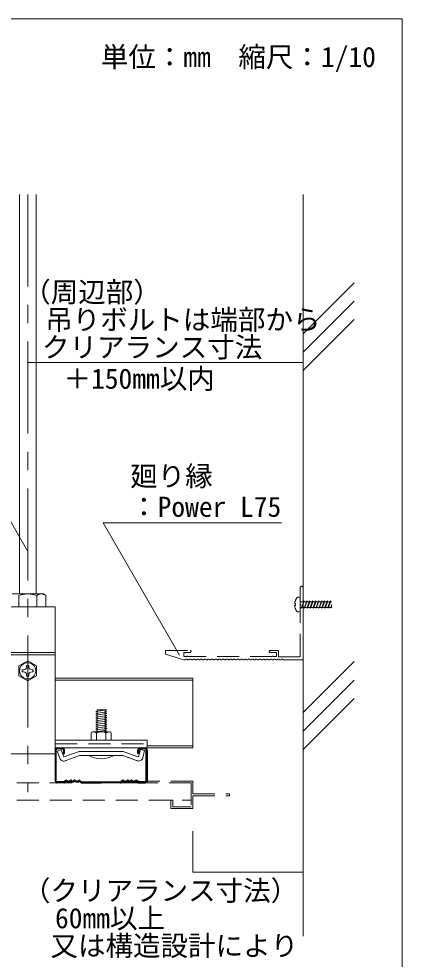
# Model space of a CAD drawing. Units: millimetres on the paper, enlarged 40 times, with parts at other scales. Extents: x -7800 to 7800, y -5578 to 5485.
# Drawn here: x 3623 to 4459, y -4447 to -2400 of the extents above; entities that cross this region are included whole.
import ezdxf
from ezdxf.enums import TextEntityAlignment as Align

# ---------------------------------------------------------------- set-up
doc = ezdxf.new("R2010")
doc.units = ezdxf.units.MM
doc.header["$LTSCALE"] = 40
doc.linetypes.add('CHAIN1', pattern=[8, 5, -1, 1, -1])
doc.linetypes.add('DASHED1', pattern=[1.8, 1.2, -0.6])
for name, color, linetype, lineweight in [('7-0_中心線', 4, 'CHAIN1', 9), ('7-1_吊り材', 4, 'Continuous', 9), ('7-2_野縁受け', 3, 'Continuous', 18), ('7-3_野縁', 2, 'Continuous', 25), ('7-5_寸法', 7, 'Continuous', 9), ('7-6_文字', 7, 'Continuous', 18), ('7-9_躯体', 4, 'Continuous', 9), ('7-A_クリップ', 7, 'Continuous', 18), ('7-B_ビス', 3, 'Continuous', 18), ('7-C_パネル', 7, 'DASHED1', 18), ('7-D', 4, 'DASHED1', 9), ('F-2_太線１', 3, 'Continuous', 18)]:
    doc.layers.add(name, color=color, linetype=linetype, lineweight=lineweight)
doc.styles.add('ＭＳ ゴシック', font='')
doc.styles.get('ＭＳ ゴシック').set_extended_font_data('MS Gothic')

msp = doc.modelspace()

# ---------------------------------------------------------------- linework, layer by layer
at = {"layer": '7-0_中心線'}
msp.add_line((3642.47, -2782.59), (3642.47, -4083.72), dxfattribs=at)
at = {"layer": '7-1_吊り材', "color": 7, "lineweight": 18}
for p, q in [((3624.47, -2782.59), (3624.47, -3652.05)), ((3660.47, -2782.59), (3660.47, -3652.05)), ((3608.52, -3652.05), (3676.42, -3652.05)), ((3622.87, -3680.05), (3622.87, -3655.09)), ((3662.07, -3680.05), (3662.07, -3655.09)), ((3676.42, -3652.05), (3681.67, -3655.09)), ((3681.67, -3680.05), (3681.67, -3655.09)), ((3582.47, -3680.05), (3702.47, -3680.05)), ((3603.27, -3680.05), (3681.67, -3680.05)), ((3702.47, -3680.05), (3702.47, -4000.05)), ((3582.47, -3779.25), (3702.47, -3779.25)), ((3582.47, -3784.79), (3702.47, -3784.79)), ((3702.47, -4000.05), (3582.47, -4000.05))]:
    msp.add_line(p, q, dxfattribs=at)
at = {"layer": '7-1_吊り材'}
for p, q in [((3642.28, -3797.25), (3623.23, -3808.25)), ((3623.23, -3808.25), (3623.23, -3830.25)), ((3639.88, -3807.5), (3639.88, -3809.72)), ((3642.28, -3797.25), (3661.33, -3808.25)), ((3644.68, -3807.5), (3644.68, -3809.72)), ((3644.68, -3807.5), (3644.68, -3810.76)), ((3661.33, -3808.25), (3661.33, -3830.25)), ((3630.52, -3816.85), (3632.87, -3816.85)), ((3630.52, -3821.65), (3632.87, -3821.65)), ((3639.88, -3831.01), (3639.88, -3828.79)), ((3644.68, -3831.01), (3644.68, -3827.75)), ((3644.68, -3831.01), (3644.68, -3828.79)), ((3654.04, -3816.85), (3651.68, -3816.85)), ((3654.04, -3821.65), (3651.68, -3821.65)), ((3642.28, -3841.25), (3623.23, -3830.25)), ((3642.28, -3841.25), (3661.33, -3830.25))]:
    msp.add_line(p, q, dxfattribs=at)
msp.add_circle((3642.28, -3819.25), 17.6, dxfattribs=at)
at = {"layer": '7-1_吊り材', "color": 7, "lineweight": 18}
for centre, radius, start, end in [((3642.47, -3716.92), 64.86, 72.41205, 107.58797), ((3672.54, -3671.56), 19.52, 91.95543, 122.42883), ((3668.86, -3679.14), 27.25, 61.95869, 83.65707)]:
    msp.add_arc(centre, radius, start, end, dxfattribs=at)
at = {"layer": '7-1_吊り材'}
for centre, radius, start, end in [((3642.28, -3819.25), 12, 78.46304, 101.53696), ((3642.28, -3819.25), 12, 168.46304, 191.51331), ((3633.5, -3810.47), 6.42, 264.363, 6.67345), ((3633.5, -3828.04), 6.42, 353.32655, 95.637), ((3651.05, -3810.47), 6.42, 173.32655, 275.637), ((3651.05, -3828.04), 6.42, 84.363, 186.67345), ((3642.28, -3819.25), 12, 348.48669, 11.53696), ((3642.28, -3819.25), 12, 258.46304, 281.53696)]:
    msp.add_arc(centre, radius, start, end, dxfattribs=at)
at = {"layer": '7-2_野縁受け'}
for p, q in [((3702.47, -3835.25), (4002.47, -3835.25)), ((3702.47, -3840.05), (4002.47, -3840.05)), ((4002.47, -3987.25), (4002.47, -3835.25)), ((3902.47, -3982.45), (4002.47, -3982.45)), ((3902.47, -3987.25), (4002.47, -3987.25))]:
    msp.add_line(p, q, dxfattribs=at)
at = {"layer": '7-3_野縁'}
for p, q in [((3702.47, -3991.25), (3702.47, -4059.08)), ((3704.47, -4059.25), (3704.47, -3991.25)), ((3706.47, -3987.25), (3718.47, -3987.25)), ((3718.47, -3989.25), (3706.47, -3989.25)), ((3720.47, -3991.25), (3720.47, -3999.25)), ((3884.47, -3991.25), (3884.47, -3999.25)), ((3886.47, -3987.25), (3898.47, -3987.25)), ((3898.47, -3989.25), (3886.47, -3989.25)), ((3900.47, -4059.25), (3900.47, -3991.25)), ((3902.47, -3991.25), (3902.47, -4059.08)), ((3706.47, -4061.25), (3720.84, -4061.25)), ((3720.84, -4061.25), (3706.5, -4061.25)), ((3720.84, -4063.25), (3706.5, -4063.25)), ((3720.84, -4063.25), (3706.5, -4063.25)), ((3722.26, -4060.67), (3725.08, -4057.84)), ((3725.08, -4057.84), (3722.26, -4060.67)), ((3726.5, -4059.25), (3723.67, -4062.08)), ((3726.5, -4059.25), (3723.67, -4062.08)), ((3754.5, -4059.25), (3757.33, -4062.08)), ((3755.91, -4057.84), (3758.74, -4060.67)), ((3760.09, -4063.25), (3802.44, -4063.25)), ((3760.16, -4061.25), (3844.84, -4061.25)), ((3844.79, -4063.25), (3802.44, -4063.25)), ((3849.09, -4057.84), (3846.26, -4060.67)), ((3850.5, -4059.25), (3847.67, -4062.08)), ((3878.5, -4059.25), (3881.33, -4062.08)), ((3878.5, -4059.25), (3881.33, -4062.08)), ((3882.74, -4060.67), (3879.92, -4057.84)), ((3879.92, -4057.84), (3882.74, -4060.67)), ((3898.47, -4061.25), (3884.16, -4061.25)), ((3884.16, -4061.25), (3898.5, -4061.25)), ((3884.16, -4063.25), (3898.5, -4063.25)), ((3884.16, -4063.25), (3898.5, -4063.25))]:
    msp.add_line(p, q, dxfattribs=at)
for points in [[(3720.47, -3999.25), (3722.47, -3999.25), (3722.47, -3991.25)], [(3884.47, -3999.25), (3882.47, -3999.25), (3882.47, -3991.25)]]:
    msp.add_lwpolyline(points, dxfattribs=at)
for centre, radius, start, end in [((3706.47, -3991.25), 4, 90.00299, 180.00299), ((3706.47, -3991.25), 2, 90, 180), ((3718.47, -3991.25), 4, 0.00299, 90.00299), ((3718.47, -3991.25), 2, 0.00699, 90), ((3886.47, -3991.25), 4, 89.99699, 179.99699), ((3886.47, -3991.25), 2, 90, 180), ((3898.47, -3991.25), 4, 359.99699, 89.99699), ((3898.47, -3991.25), 2, 0, 90), ((3706.47, -4059.25), 4, 177.476, 270), ((3706.47, -4059.25), 4, 177.476, 270), ((3706.47, -4059.25), 2, 180, 270), ((3720.84, -4059.25), 2, 269.99998, 314.99998), ((3720.84, -4059.25), 2, 270, 314.99998), ((3720.84, -4059.25), 4, 270, 314.99998), ((3720.84, -4059.25), 4, 270, 315), ((3726.5, -4059.25), 2, 46.39717, 135), ((3731.5, -4054), 7.25, 226.39717, 313.60281), ((3731.5, -4054), 5.25, 226.39717, 313.60281), ((3736.5, -4059.25), 2, 36.86989, 133.60281), ((3740.5, -4056.25), 5, 216.86989, 323.1301), ((3740.5, -4056.25), 3, 216.86989, 323.1301), ((3744.5, -4059.25), 2, 36.86989, 143.1301), ((3744.5, -4059.25), 2, 46.39717, 143.1301), ((3749.5, -4054), 7.25, 226.39717, 313.60281), ((3749.5, -4054), 5.25, 226.39717, 313.60281), ((3754.5, -4059.25), 2, 44.99998, 133.60281), ((3760.16, -4059.25), 4, 225, 270), ((3760.16, -4059.25), 2, 225, 270), ((3844.84, -4059.25), 2, 270, 315), ((3844.84, -4059.25), 4, 270, 315), ((3850.5, -4059.25), 2, 46.39719, 135.00002), ((3855.5, -4054), 7.25, 226.39719, 313.60283), ((3855.5, -4054), 5.25, 226.39719, 313.60283), ((3860.5, -4059.25), 2, 36.8699, 143.13011), ((3860.5, -4059.25), 2, 36.8699, 133.60283), ((3864.5, -4056.25), 5, 216.8699, 323.13011), ((3864.5, -4056.25), 3, 216.8699, 323.13011), ((3868.5, -4059.25), 2, 46.39719, 143.13011), ((3873.5, -4054), 7.25, 226.39719, 313.60283), ((3873.5, -4054), 5.25, 226.39719, 313.60283), ((3878.5, -4059.25), 2, 45, 133.60283), ((3884.16, -4059.25), 4, 225.00002, 270), ((3884.16, -4059.25), 4, 225, 270), ((3884.16, -4059.25), 2, 225, 270), ((3884.16, -4059.25), 2, 225.00002, 270), ((3898.47, -4059.25), 4, 269.99997, 2.524), ((3898.47, -4059.25), 4, 270, 2.524), ((3898.47, -4059.25), 2, 270, 0)]:
    msp.add_arc(centre, radius, start, end, dxfattribs=at)
at = {"layer": '7-5_寸法', "color": 4}
for p in [(3642.47, -3147.91), (4242.47, -3234.57)]:
    msp.add_line(p, (4242.47, -3147.91), dxfattribs=at)
msp.add_lwpolyline([(4002.47, -4168.18), (4002.47, -4257.57), (4242.47, -4257.57)], dxfattribs=at)
at = {"layer": '7-6_文字'}
for p, q in [((3542.87, -3386.23), (3642.87, -3559.43)), ((3806.74, -3497.32), (3972.99, -3785.28)), ((3806.74, -3497.32), (4195.54, -3497.32))]:
    msp.add_line(p, q, dxfattribs=at)
at = {"layer": '7-9_躯体'}
for p, q in [((4242.47, -2782.59), (4242.47, -4397.15)), ((4242.47, -3085.69), (4353.51, -2974.65)), ((4242.47, -3125.69), (4353.51, -3014.65)), ((4242.47, -3165.69), (4353.51, -3054.65)), ((4242.47, -3910.42), (4353.51, -3799.38)), ((4242.47, -3950.42), (4353.51, -3839.38)), ((4242.47, -3990.42), (4353.51, -3879.38))]:
    msp.add_line(p, q, dxfattribs=at)
at = {"layer": '7-A_クリップ'}
for p, q in [((3702.47, -3970.05), (3902.47, -3970.05)), ((3702.47, -3970.05), (3702.47, -3987.25)), ((3902.47, -3987.25), (3902.47, -3970.05)), ((3702.47, -3987.25), (3902.47, -3987.25)), ((3715.3, -3991.21), (3706.66, -3994.36)), ((3714.35, -3987.18), (3708.35, -3987.18)), ((3721.05, -4006.99), (3715.3, -3991.21)), ((3711.44, -4007.49), (3706.66, -3994.36)), ((3712.26, -4009.74), (3706.66, -3994.36)), ((3754.5, -3994.81), (3721.05, -4006.99)), ((3724.12, -4015.22), (3754.91, -4004.01)), ((3754.5, -3994.81), (3802.47, -3994.81)), ((3850.44, -3994.81), (3802.47, -3994.81)), ((3850.44, -3994.81), (3802.47, -3994.81)), ((3850.44, -3994.81), (3802.47, -3994.81)), ((3802.47, -4004.01), (3839.05, -4004.01)), ((3802.47, -4004.01), (3841.39, -4004.01)), ((3802.47, -4004.01), (3847.32, -4004.01)), ((3840.42, -4004.01), (3847.32, -4004.01)), ((3842.39, -4004.01), (3850.04, -4004.01)), ((3863.01, -4008.74), (3850.04, -4004.01)), ((3850.44, -3994.81), (3880.05, -4005.59)), ((3880.82, -4015.22), (3860.05, -4007.66)), ((3878.88, -4005.16), (3883.89, -4006.99)), ((3892.89, -4008.96), (3897.13, -3993.15))]:
    msp.add_line(p, q, dxfattribs=at)
at = {"layer": '7-A_クリップ', "linetype": 'DASHED1'}
msp.add_line((3702.47, -3978.05), (3902.47, -3978.05), dxfattribs=at)
at = {"layer": '7-A_クリップ', "color": 4, "lineweight": 9}
msp.add_line((3844.71, -4004.01), (3838, -4004.01), dxfattribs=at)
at = {"layer": '7-A_クリップ'}
for points in [[(3721.05, -4006.99), (3715.3, -3991.21), (3706.66, -3994.36)], [(3883.89, -4006.99), (3888.24, -3990.77), (3897.13, -3993.15)], [(3802.47, -4004.01), (3757.62, -4004.01), (3754.91, -4004.01)]]:
    msp.add_lwpolyline(points, dxfattribs=at)
for centre, start, end in [((3720.9, -4006.59), 200, 300), ((3884, -4006.58), 245, 345)]:
    msp.add_arc(centre, 9.2, start, end, dxfattribs=at)
at = {"layer": '7-B_ビス'}
for p, q in [((3814.47, -3904.64), (3790.47, -3908.01)), ((3790.47, -3908.01), (3793.47, -3909.59)), ((3814.47, -3908.64), (3790.47, -3912.01)), ((3793.47, -3952.05), (3793.47, -3904.01)), ((3793.47, -3904.01), (3811.47, -3904.01)), ((3814.47, -3904.64), (3811.47, -3904.01)), ((3811.47, -3952.05), (3811.47, -3904.13)), ((3814.47, -3908.64), (3811.47, -3907.06)), ((3790.47, -3912.01), (3793.47, -3913.59)), ((3814.47, -3912.64), (3811.47, -3911.06)), ((3814.47, -3916.64), (3811.47, -3915.06)), ((3814.47, -3920.64), (3811.47, -3919.06)), ((3814.47, -3924.64), (3811.47, -3923.06)), ((3814.47, -3928.64), (3811.47, -3927.06)), ((3814.47, -3932.64), (3811.47, -3931.06)), ((3790.47, -3948.01), (3793.47, -3949.59)), ((3814.47, -3948.64), (3790.47, -3952.01)), ((3814.47, -3948.64), (3790.47, -3952.01)), ((3814.47, -3936.64), (3811.47, -3935.06)), ((3814.47, -3940.64), (3811.47, -3939.06)), ((3814.47, -3944.64), (3811.47, -3943.06)), ((3814.47, -3948.64), (3811.47, -3947.06)), ((3814.47, -3948.64), (3811.47, -3947.06)), ((3813.36, -3952.05), (3811.47, -3951.06)), ((3813.36, -3952.05), (3811.47, -3951.06)), ((3780.47, -3956.05), (3780.47, -3970.05)), ((3780.47, -3970.05), (3824.47, -3970.05)), ((3783.15, -3952.72), (3781.27, -3953.66)), ((3783.15, -3952.72), (3781.27, -3953.66)), ((3784.47, -3952.05), (3820.47, -3952.05)), ((3785.91, -3952.41), (3792.47, -3954.06)), ((3785.91, -3952.41), (3792.47, -3954.06)), ((3792.47, -3954.06), (3792.47, -3954.12)), ((3792.47, -3954.12), (3792.47, -3970.05)), ((3811.36, -3953.62), (3812.47, -3954.03)), ((3819.05, -3952.4), (3812.47, -3954.03)), ((3819.05, -3952.4), (3812.47, -3954.03)), ((3821.78, -3952.7), (3823.65, -3953.62)), ((3821.78, -3952.7), (3823.65, -3953.62)), ((3824.47, -3956.05), (3824.47, -3970.05)), ((3830.47, -4004.01), (3774.47, -4004.01))]:
    msp.add_line(p, q, dxfattribs=at)
for points in [[(3814.47, -3912.64), (3790.47, -3916.01), (3793.47, -3917.59)], [(3814.47, -3916.64), (3790.47, -3920.01), (3793.47, -3921.59)], [(3814.47, -3920.64), (3790.47, -3924.01), (3793.47, -3925.59)], [(3814.47, -3924.64), (3790.47, -3928.01), (3793.47, -3929.59)], [(3814.47, -3928.64), (3790.47, -3932.01), (3793.47, -3933.59)], [(3814.47, -3932.64), (3790.47, -3936.01), (3793.47, -3937.59)], [(3814.47, -3936.64), (3790.47, -3940.01), (3793.47, -3941.59)], [(3814.47, -3940.64), (3790.47, -3944.01), (3793.47, -3945.59)], [(3814.47, -3944.64), (3790.47, -3948.01), (3793.47, -3949.59)], [(3811.36, -3953.62), (3812.47, -3954.03), (3812.47, -3970.05)]]:
    msp.add_lwpolyline(points, dxfattribs=at)
for centre, radius, start, end in [((3784.47, -3956.05), 4, 90, 180), ((3784.94, -3956.29), 4, 75.94201, 116.60205), ((3784.94, -3956.29), 4, 75.94201, 116.60205), ((3802.47, -3978.06), 26, 70.01815, 112.61985), ((3802.47, -3978.06), 26, 70.01815, 112.61985), ((3820.01, -3956.29), 4, 63.73468, 103.86023), ((3820.01, -3956.29), 4, 63.73468, 103.86023), ((3820.47, -3956.05), 4, 0, 90), ((3802.47, -3948.01), 62.61, 243.43494, 296.56505)]:
    msp.add_arc(centre, radius, start, end, dxfattribs=at)
at = {"layer": '7-C_パネル'}
for p, q in [((2394.62, -4063.25), (3902.47, -4063.25)), ((3998.47, -4101.25), (3998.47, -4063.25)), ((2394.62, -4101.25), (3998.47, -4101.25))]:
    msp.add_line(p, q, dxfattribs=at)
at = {"layer": '7-D'}
for p, q in [((4236.07, -3674.05), (4236.07, -3638.45)), ((4236.07, -3674.05), (4236.07, -3638.45)), ((4242.47, -3793.25), (4242.47, -3638.45)), ((4230.07, -3659.25), (4233.07, -3659.25)), ((4233.07, -3659.25), (4236.07, -3660.25)), ((4236.07, -3660.25), (4236.07, -3690.25)), ((4226.07, -3673.25), (4224.15, -3673.25)), ((4226.07, -3677.25), (4224.15, -3677.25)), ((4226.07, -3673.25), (4226.07, -3677.25)), ((4243.37, -3669.05), (4236.07, -3669.05)), ((4236.07, -3786.85), (4236.07, -3676.45)), ((4238.83, -3681.45), (4236.07, -3681.45)), ((4240.09, -3681.25), (4238.66, -3683.25)), ((4238.85, -3681.25), (4238.66, -3683.25)), ((4243.23, -3669.25), (4238.85, -3681.25)), ((4245.23, -3681.45), (4239.94, -3681.45)), ((4244.46, -3669.25), (4240.09, -3681.25)), ((4244.66, -3667.25), (4243.23, -3669.25)), ((4244.66, -3667.25), (4244.46, -3669.25)), ((4249.77, -3669.05), (4244.48, -3669.05)), ((4246.49, -3681.25), (4245.06, -3683.25)), ((4245.25, -3681.25), (4245.06, -3683.25)), ((4249.63, -3669.25), (4245.25, -3681.25)), ((4251.63, -3681.45), (4246.34, -3681.45)), ((4250.86, -3669.25), (4246.49, -3681.25)), ((4251.06, -3667.25), (4249.63, -3669.25)), ((4251.06, -3667.25), (4250.86, -3669.25)), ((4256.17, -3669.05), (4250.88, -3669.05)), ((4252.89, -3681.25), (4251.46, -3683.25)), ((4251.65, -3681.25), (4251.46, -3683.25)), ((4256.03, -3669.25), (4251.65, -3681.25)), ((4258.03, -3681.45), (4252.74, -3681.45)), ((4257.26, -3669.25), (4252.89, -3681.25)), ((4257.46, -3667.25), (4256.03, -3669.25)), ((4257.46, -3667.25), (4257.26, -3669.25)), ((4262.57, -3669.05), (4257.28, -3669.05)), ((4259.29, -3681.25), (4257.86, -3683.25)), ((4258.05, -3681.25), (4257.86, -3683.25)), ((4262.43, -3669.25), (4258.05, -3681.25)), ((4264.43, -3681.45), (4259.14, -3681.45)), ((4263.66, -3669.25), (4259.29, -3681.25)), ((4263.86, -3667.25), (4262.43, -3669.25)), ((4263.86, -3667.25), (4263.66, -3669.25)), ((4268.97, -3669.05), (4263.68, -3669.05)), ((4265.69, -3681.25), (4264.26, -3683.25)), ((4264.45, -3681.25), (4264.26, -3683.25)), ((4268.83, -3669.25), (4264.45, -3681.25)), ((4270.83, -3681.45), (4265.54, -3681.45)), ((4270.06, -3669.25), (4265.69, -3681.25)), ((4270.26, -3667.25), (4268.83, -3669.25)), ((4270.26, -3667.25), (4270.06, -3669.25)), ((4275.37, -3669.05), (4270.08, -3669.05)), ((4272.09, -3681.25), (4270.66, -3683.25)), ((4270.85, -3681.25), (4270.66, -3683.25)), ((4275.23, -3669.25), (4270.85, -3681.25)), ((4277.23, -3681.45), (4271.94, -3681.45)), ((4276.46, -3669.25), (4272.09, -3681.25)), ((4276.66, -3667.25), (4275.23, -3669.25)), ((4276.66, -3667.25), (4276.46, -3669.25)), ((4281.77, -3669.05), (4276.48, -3669.05)), ((4278.49, -3681.25), (4277.06, -3683.25)), ((4277.25, -3681.25), (4277.06, -3683.25)), ((4281.63, -3669.25), (4277.25, -3681.25)), ((4283.63, -3681.45), (4278.34, -3681.45)), ((4282.86, -3669.25), (4278.49, -3681.25)), ((4283.06, -3667.25), (4281.63, -3669.25)), ((4283.06, -3667.25), (4282.86, -3669.25)), ((4288.17, -3669.05), (4282.88, -3669.05)), ((4284.89, -3681.25), (4283.46, -3683.25)), ((4283.65, -3681.25), (4283.46, -3683.25)), ((4288.03, -3669.25), (4283.65, -3681.25)), ((4290.03, -3681.45), (4284.74, -3681.45)), ((4289.26, -3669.25), (4284.89, -3681.25)), ((4289.46, -3667.25), (4288.03, -3669.25)), ((4289.46, -3667.25), (4289.26, -3669.25)), ((4294.57, -3669.05), (4289.28, -3669.05)), ((4291.29, -3681.25), (4289.86, -3683.25)), ((4290.05, -3681.25), (4289.86, -3683.25)), ((4294.43, -3669.25), (4290.05, -3681.25)), ((4296.43, -3681.45), (4291.14, -3681.45)), ((4295.66, -3669.25), (4291.29, -3681.25)), ((4295.86, -3667.25), (4294.43, -3669.25)), ((4295.86, -3667.25), (4295.66, -3669.25)), ((4300.97, -3669.05), (4295.68, -3669.05)), ((4297.69, -3681.25), (4296.26, -3683.25)), ((4296.45, -3681.25), (4296.26, -3683.25)), ((4300.83, -3669.25), (4296.45, -3681.25)), ((4302.83, -3681.45), (4297.54, -3681.45)), ((4302.06, -3669.25), (4297.69, -3681.25)), ((4302.26, -3667.25), (4300.83, -3669.25)), ((4302.26, -3667.25), (4302.06, -3669.25)), ((4302.08, -3669.05), (4305.07, -3669.05)), ((4304.09, -3681.25), (4302.66, -3683.25)), ((4302.85, -3681.25), (4302.66, -3683.25)), ((4302.85, -3681.25), (4305.07, -3675.17)), ((4303.94, -3681.45), (4305.07, -3681.45)), ((4304.09, -3681.25), (4305.07, -3678.56)), ((4233.07, -3691.25), (4230.07, -3691.25)), ((4236.07, -3690.25), (4233.07, -3691.25)), ((3942.47, -3775.25), (3996.47, -3775.25)), ((3942.47, -3783.25), (3942.47, -3775.25)), ((3982.47, -3795.25), (3942.47, -3783.25)), ((4187.27, -3775.25), (4170.47, -3775.25)), ((4184.47, -3779.25), (4170.47, -3779.25)), ((4184.47, -3788.45), (4184.47, -3779.25)), ((4189.27, -3788.85), (4189.27, -3777.25)), ((3982.47, -3788.45), (3989.27, -3788.45)), ((3985.61, -3795.25), (3982.47, -3795.25)), ((3993.61, -3795.25), (3991.33, -3795.25)), ((4175.27, -3788.45), (3991.67, -3788.45)), ((4001.61, -3795.25), (3999.33, -3795.25)), ((4009.61, -3795.25), (4007.33, -3795.25)), ((4017.61, -3795.25), (4015.33, -3795.25)), ((4025.61, -3795.25), (4023.33, -3795.25)), ((4033.61, -3795.25), (4031.33, -3795.25)), ((4041.61, -3795.25), (4039.33, -3795.25)), ((4049.61, -3795.25), (4047.33, -3795.25)), ((4057.61, -3795.25), (4055.33, -3795.25)), ((4065.61, -3795.25), (4063.33, -3795.25)), ((4073.61, -3795.25), (4071.33, -3795.25)), ((4081.61, -3795.25), (4079.33, -3795.25)), ((4089.61, -3795.25), (4087.33, -3795.25)), ((4097.61, -3795.25), (4095.33, -3795.25)), ((4105.61, -3795.25), (4103.33, -3795.25)), ((4113.61, -3795.25), (4111.33, -3795.25)), ((4121.61, -3795.25), (4119.33, -3795.25)), ((4129.61, -3795.25), (4127.33, -3795.25)), ((4137.61, -3795.25), (4135.33, -3795.25)), ((4145.61, -3795.25), (4143.33, -3795.25)), ((4153.61, -3795.25), (4151.33, -3795.25)), ((4161.61, -3795.25), (4159.33, -3795.25)), ((4169.61, -3795.25), (4167.33, -3795.25)), ((4177.61, -3795.25), (4175.33, -3795.25)), ((4184.47, -3788.45), (4177.67, -3788.45)), ((4185.61, -3795.25), (4183.33, -3795.25)), ((4189.27, -3788.85), (4234.07, -3788.85)), ((4193.61, -3795.25), (4191.33, -3795.25)), ((4199.33, -3795.25), (4240.47, -3795.25))]:
    msp.add_line(p, q, dxfattribs=at)
at = {"layer": '7-D', "color": 7, "lineweight": 18}
for p, q in [((3902.47, -4059.25), (3902.47, -4063.25)), ((4002.47, -4059.25), (3902.47, -4059.25)), ((3998.47, -4063.25), (3902.47, -4063.25)), ((3998.47, -4063.25), (3998.47, -4115.25)), ((4002.47, -4059.25), (4002.47, -4087.25)), ((4002.47, -4091.25), (4082.47, -4091.25)), ((4002.47, -4091.25), (4002.47, -4119.25)), ((3958.47, -4115.25), (3958.47, -4101.25)), ((3998.47, -4115.25), (3958.47, -4115.25))]:
    msp.add_line(p, q, dxfattribs=at)
at = {"layer": '7-D'}
msp.add_lwpolyline([(3982.47, -3788.45), (3982.47, -3779.25), (3996.47, -3779.25)], dxfattribs=at)
at = {"layer": '7-D', "color": 7, "lineweight": 18}
for points in [[(4002.47, -4087.25), (4082.47, -4087.25), (4082.47, -4091.25)], [(4002.47, -4119.25), (3954.47, -4119.25), (3954.47, -4101.25), (3958.47, -4101.25)]]:
    msp.add_lwpolyline(points, dxfattribs=at)
at = {"layer": '7-D'}
for centre, radius, start, end in [((4239.27, -3638.45), 3.2, 0, 180), ((4248.4, -3675.25), 24.33, 138.88799, 175.28544), ((4248.4, -3675.25), 24.33, 184.71456, 221.11232), ((4236.07, -3675.25), 1.2, 270, 90), ((4236.07, -3675.25), 1.2, 270, 90), ((3990.47, -3788.45), 1.2, 0, 180), ((3996.47, -3777.25), 2, 270, 90), ((4170.47, -3777.25), 2, 90, 270), ((4176.47, -3788.45), 1.2, 360, 180), ((4187.27, -3777.25), 2, 0, 90), ((4234.07, -3786.85), 2, 270, 0), ((3988.47, -3798.05), 4, 44.427, 135.573), ((3996.47, -3798.05), 4, 44.427, 135.573), ((4004.47, -3798.05), 4, 44.427, 135.573), ((4012.47, -3798.05), 4, 44.427, 135.573), ((4020.47, -3798.05), 4, 44.427, 135.573), ((4028.47, -3798.05), 4, 44.427, 135.573), ((4036.47, -3798.05), 4, 44.427, 135.573), ((4044.47, -3798.05), 4, 44.427, 135.573), ((4052.47, -3798.05), 4, 44.427, 135.573), ((4060.47, -3798.05), 4, 44.427, 135.573), ((4068.47, -3798.05), 4, 44.427, 135.573), ((4076.47, -3798.05), 4, 44.427, 135.573), ((4084.47, -3798.05), 4, 44.427, 135.573), ((4092.47, -3798.05), 4, 44.427, 135.573), ((4100.47, -3798.05), 4, 44.427, 135.573), ((4108.47, -3798.05), 4, 44.427, 135.573), ((4116.47, -3798.05), 4, 44.427, 135.573), ((4124.47, -3798.05), 4, 44.427, 135.573), ((4132.47, -3798.05), 4, 44.427, 135.573), ((4140.47, -3798.05), 4, 44.427, 135.573), ((4148.47, -3798.05), 4, 44.427, 135.573), ((4156.47, -3798.05), 4, 44.427, 135.573), ((4164.47, -3798.05), 4, 44.427, 135.573), ((4172.47, -3798.05), 4, 44.427, 135.573), ((4180.47, -3798.05), 4, 44.427, 135.573), ((4188.47, -3798.05), 4, 44.427, 135.573), ((4196.47, -3798.05), 4, 44.427, 135.573), ((4240.47, -3793.25), 2, 270, 0)]:
    msp.add_arc(centre, radius, start, end, dxfattribs=at)
at = {"layer": 'F-2_太線１'}
for p, q in [((78.17, -2399.73), (4458.58, -2399.73)), ((4458.58, -2399.73), (4458.58, -4783.77))]:
    msp.add_line(p, q, dxfattribs=at)

# ---------------------------------------------------------------- texts
at = {"layer": '7-5_寸法', "style": 'ＭＳ ゴシック'}
for s, p in [('単位：mm\u3000縮尺：1/10', (3801.68, -2517.93)), ('（周辺部）', (3632.47, -3029.91)), ('\u3000吊りボルトは端部から', (3620.47, -3089.91)), ('\u3000クリアランス寸法', (3613.47, -3149.91)), ('\u3000＋150mm以内', (3660.47, -3218.42)), ('（クリアランス寸法）', (3631.86, -4333.1)), ('\u300060mm以上', (3641.86, -4393.1)), ('\u3000又は構造設計により', (3631.86, -4453.1))]:
    msp.add_text(s, height=43.99, dxfattribs=at).set_placement(p, align=Align.BOTTOM_LEFT)
at = {"layer": '7-6_文字', "style": 'ＭＳ ゴシック'}
for s, p in [('廻り縁', (3865.54, -3430.53)), ('：Power L75', (3865.54, -3497.32))]:
    msp.add_text(s, height=43.99, dxfattribs=at).set_placement(p, align=Align.BOTTOM_LEFT)

doc.saveas('drawing.dxf')
